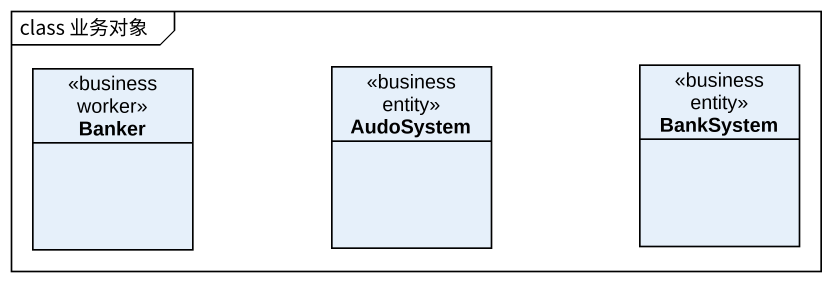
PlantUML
@startuml
mainframe class 业务对象
hide circle
hide empty members
class Banker <<business worker>>
class AudoSystem <<business entity>>
class BankSystem <<business entity>>
@enduml
